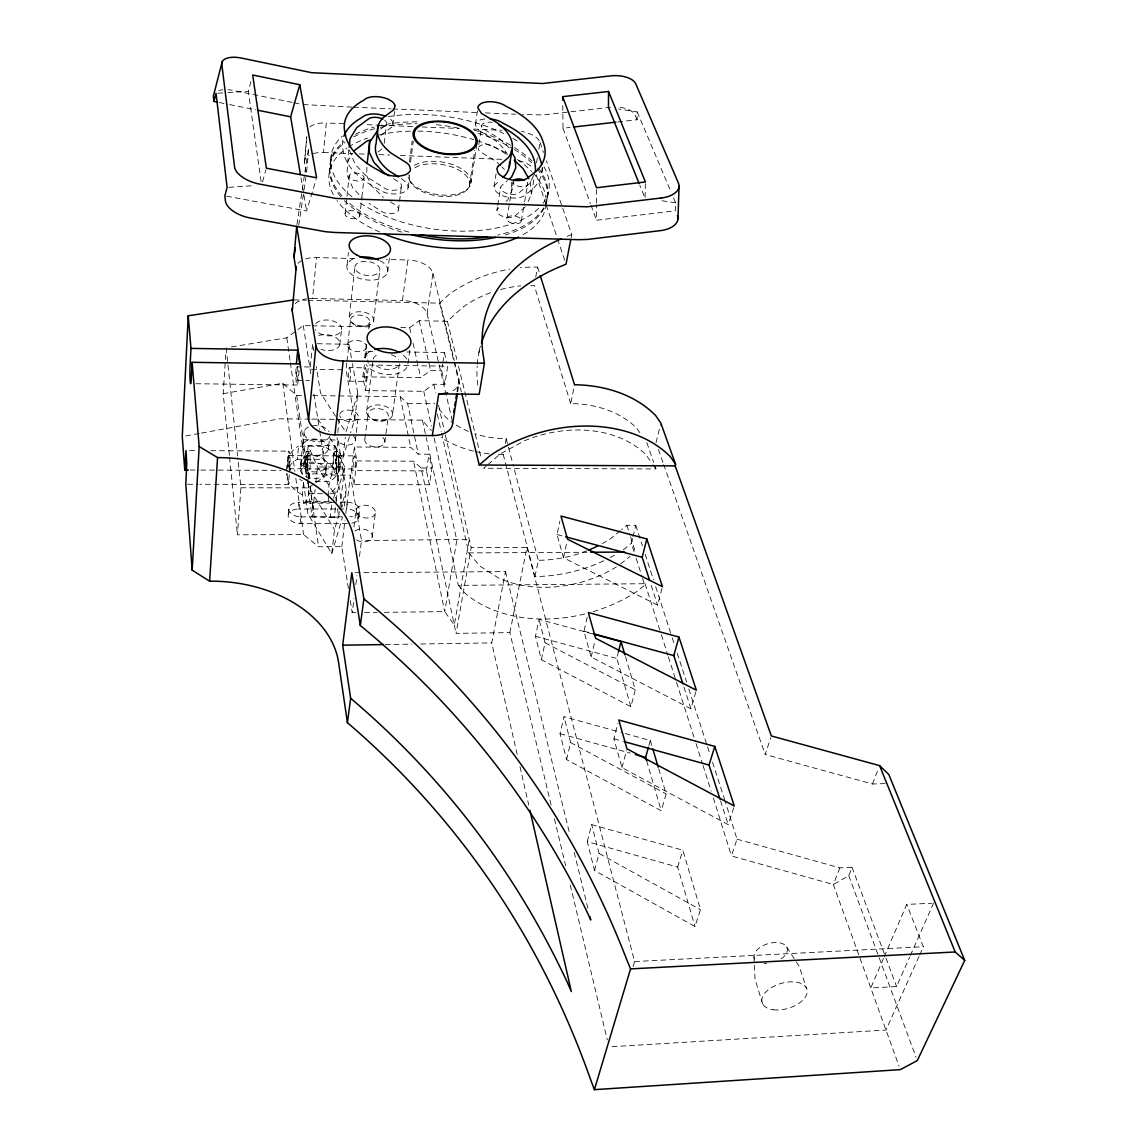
<?xml version="1.0" encoding="UTF-8"?>
<svg xmlns="http://www.w3.org/2000/svg" width="1147" height="1147" viewBox="0 0 1147 1147"><rect width="100%" height="100%" fill="white"/><g stroke="black" fill="none" stroke-linecap="round" stroke-linejoin="round"><path stroke-width="0.75" stroke-dasharray="5 3.75" d="M673.533 197.886L675.583 202.761L675.325 210.804L596.483 220.224L596.512 204.826M596.512 203.119L596.526 189.441M380.818 135.375L391.801 127.045L392.919 125.095L392.417 121.869A12.287 6.093 7.8 0 0 388.317 117.811M617.688 121.969L637.101 119.747L637.23 111.933L618.606 108.965M645.374 183.592L645.073 198.316L639.739 185.083M366.911 167.247L366.653 175.434L371.384 185.771L383.428 197.298M349.405 150.185L355.269 164.595L367.398 177.212L383.127 187.248A10.28 5.348 7.9 0 0 398.453 189.398A10.28 5.348 7.9 0 0 397.536 181.212L391.873 177.627M348.774 149.597L346.896 174.731L352.746 187.879L362.352 198.03M229.414 455.416L223.192 393.679L225.945 351.312M477.783 385.12L477.195 380.03A287.782 165.899 15 0 1 477.138 366.151M348.387 588.368L341.806 546.66L318.608 546.761L303.568 534.588L237.415 534.803L240.942 487.762L237.759 457.639M308.113 445.48L305.876 473.869L331.899 473.955L334.365 445.653L308.113 445.48L317.533 466.958L333.103 492.092L332.716 495.461M304.715 159.906L306.894 135.461M308.672 149.397L306.45 173.971L304.485 162.759L306.837 136.536M286.449 470.385L287.868 455.13A11.054 1.247 -89.9 0 1 289.632 453.595A11.054 1.247 -89.9 0 1 289.775 469.195L288.313 484.478L199.951 484.278M299.123 370.61L298.177 380.603A11.484 1.333 -89.6 0 1 296.299 382.826A11.484 1.333 -89.6 0 1 296.141 366.768M287.438 468.506L288.212 460.291M313.303 153.583A21.234 10.911 6.9 0 1 323.468 152.508L326.307 122.987L345.835 123.79M288.313 514.372L288.972 507.648M308.242 298.664A22.524 12.846 6.4 0 1 312.529 298.507L316.515 257.545L357.692 258.649M289.058 467.044A36.403 23.069 6.4 0 1 297.302 459.23L298.593 446.154L323.884 446.312L327.956 448.635A36.718 23.098 6.1 0 1 332.845 479.288L329.49 481.668L312.285 481.625M302.22 473.883L300.743 463.488L303.095 439.745L338.035 439.989L346.294 489.927L344.057 508.637M302.851 444.95L304.184 431.487M330.25 168.709L331.01 161.11M331.196 159.204L331.956 151.547M300.586 468.162L301.245 461.581M347.254 523.476L300.156 523.577A11.169 7.24 5.8 0 1 288.399 517.197A11.169 7.24 5.8 0 1 295.453 509.239L298.163 508.996L298.851 502.286L334.68 502.286M331.397 501.942L329.218 503.16L303.525 503.16L302.335 494.758L303.697 481.597M300.156 523.577L300.858 516.853A11.198 7.24 5.8 0 1 289.058 510.472A11.198 7.24 5.8 0 1 296.127 502.515L298.851 502.286M345.132 213.399L346.781 197.987M346.953 196.266L349.147 175.706M300.858 516.853L312.127 516.838L315.11 489.396M315.855 482.486L317.533 466.958L344.717 467.058L339.784 508.365M331.899 473.955L329.49 481.668L327.956 494.787A36.518 23.155 6 0 0 322.45 459.359L323.884 446.312M347.082 264.928L348.43 252.584M328.329 449.309A12.961 8.058 6.2 0 0 310.995 439.301A12.961 8.058 6.2 0 0 307.41 452.893A12.961 8.058 6.2 0 0 328.329 449.309L329.619 437.566M339.827 344.831L341.433 330.221M325.82 472.492A12.832 8.101 6.2 0 0 308.658 462.456A12.832 8.101 6.2 0 0 305.102 476.134A12.832 8.101 6.2 0 0 325.82 472.492L326.551 465.926A12.875 8.101 6.2 0 0 309.332 455.904A12.875 8.101 6.2 0 0 305.79 469.553A12.875 8.101 6.2 0 0 326.551 465.926M359.771 215.951A7.456 3.971 7.3 0 0 349.735 210.718A7.456 3.971 7.3 0 0 347.828 217.385A7.456 3.971 7.3 0 0 359.771 215.951L361.692 198.832M361.879 197.112L364 178.287A7.556 3.914 7.4 0 0 353.821 173.082A7.556 3.914 7.4 0 0 351.9 179.649A7.556 3.914 7.4 0 0 364 178.287M349.29 316.773L354.968 266.29M337.763 432.663L339.67 415.859M347.756 344.401L350.624 319.038M342.336 506.831L335.354 463.632L338.035 439.989M346.781 362.997L346.007 369.807L354.753 419.099L350.624 432.734M346.982 361.291L348.917 344.272L314.364 343.67M308.5 481.195L308.844 493.626L312.127 516.838L330.178 517.354L331.741 503.877M303.453 482.557L307.869 513.784L331.741 553.686L334.537 529.685L339.928 511.462M329.863 437.781L342.853 458.27L345.29 437.451M330.178 517.354L334.279 517.354L335.469 507.246M336.257 500.508L337.247 492.092L344.717 467.058L334.365 445.653M384.216 143.303L386.51 123.976M337.992 480.292L339.541 467.216M334.279 517.354L338.781 516.795L339.383 511.734M354.753 419.099L357.835 393.306L352.416 363.542M341.806 546.66L344.96 520.494M345.806 513.512L350.423 475.116L326.537 475.044L315.382 482.944M366.352 344.401L364.746 357.721A21.85 12.832 7.8 0 1 373.248 350.021M392.919 125.095L394.597 111.202M351.584 470.614L354.437 446.986L410.683 447.344L418.282 454.14L428.978 454.212L431.975 468.048L429.408 484.78L353.979 484.622L351.584 470.614L426.44 470.901L429.408 484.78M355.298 440.806L356.115 434.096M356.316 432.419L358.136 417.322M365.492 390.597L368.617 365.004L447.674 366.208L444.878 384.374L433.738 384.231L423.759 391.328L365.492 390.597L362.911 376.833L364.345 364.918M365.176 358.108L365.993 351.312L374.911 351.455M366.553 347.641A9.563 5.563 7.2 0 0 353.649 340.544A9.563 5.563 7.2 0 0 351.24 349.935A9.563 5.563 7.2 0 0 366.553 347.641L366.954 344.272M368.789 329.074L369.606 322.307A9.649 5.534 7.3 0 0 356.574 315.224A9.649 5.534 7.3 0 0 354.151 324.544A9.649 5.534 7.3 0 0 369.606 322.307M351.799 523.218A11.083 7.183 7 0 0 358.495 515.247A11.083 7.183 7 0 0 346.595 508.967L347.412 502.286L336.444 502.286L335.053 493.683L329.806 493.683M373.592 320.959A12.359 7.068 7.3 0 0 356.875 311.912A12.359 7.068 7.3 0 0 353.821 323.827A12.359 7.068 7.3 0 0 373.592 320.959L379.757 270.577A12.603 6.968 7.5 0 0 362.681 261.545A12.603 6.968 7.5 0 0 359.613 273.287A12.603 6.968 7.5 0 0 379.757 270.577M353.979 484.622L356.875 460.936L354.437 446.986M366.71 410.726L372.89 360.947M353.921 526.989L356.043 509.942M364.889 438.943L368.115 413.078M387.629 271.954L389.622 256.125M398.453 209.887L401.407 186.574M358.696 518.043L359.541 511.376M409.465 162.028L412.174 140.909M355.785 612.656L352.229 612.699L354.036 598.634M355.842 584.554L356.975 575.765M359.47 556.41L361.506 540.581L350.423 475.116M410.54 162.315L413.264 141.138M408.117 187.75L409.708 175.319M452.319 420.963L427.128 313.762A22.223 12.646 8.1 0 0 402.454 300.514L407.83 259.996L386.338 259.423M372.187 537.083L375.356 513.239A9.807 6.337 7.3 0 0 362.079 505.426A9.807 6.337 7.3 0 0 359.656 516.164A9.807 6.337 7.3 0 0 375.356 513.239M384.79 442.355L388.231 416.533A10.208 6.208 7.6 0 0 374.352 408.719A10.208 6.208 7.6 0 0 371.915 419.228A10.208 6.208 7.6 0 0 388.231 416.533M392.46 415.157A13.076 7.943 7.6 0 0 374.668 405.178A13.076 7.943 7.6 0 0 371.599 418.626A13.076 7.943 7.6 0 0 392.46 415.157L399.385 363.699A13.348 7.843 7.8 0 1 389.564 369.406A13.348 7.843 7.8 0 1 375.614 365.262M409.809 350.193L407.744 365.133A21.85 12.832 7.8 0 1 388.876 374.596A21.85 12.832 7.8 0 1 366.036 364.502M427.128 313.762L432.921 273.215A22.582 12.488 8.2 0 0 407.83 259.996M298.75 225.17L303.783 191.621M304.055 189.857L305.919 177.498M475.417 124.292L477.74 108.85M296.958 224.497L301.991 191.305M302.263 189.556L308.357 149.382M469.496 185.212L474.829 150.056M426.44 470.901L428.978 454.212M444.878 384.374L441.667 370.739L442.656 364.144M442.914 362.509L444.419 352.616L406.984 351.986M470.858 183.506L476.722 144.981M478.829 144.479L481.754 125.396M457.022 391.543L458.943 379.428L454.742 362.294M457.682 391.858L459.072 383.198M542.029 167.706A91.76 46.583 8.8 0 1 526.516 193.814L524.308 195.793A16.832 8.689 9.8 0 1 509.125 197.599L507.003 197.083A12.66 6.538 9.8 0 1 499.404 194.001A12.646 6.538 9.7 0 1 494.859 189.599L494.085 186.101L496.063 173.828M496.938 210.259L497.468 206.976M497.741 205.342L500.694 187.262M478.916 352.76L480.335 344.2M506.917 218.532L513.125 181.57M506.085 201.428L507.72 199.979L511.935 190.66L513.412 181.886M521.283 221.027L524.337 203.449M524.638 201.686L527.692 184.108M536.481 162.802L537.37 157.698M538.861 149.21L540.051 142.414A20.904 10.409 9.8 0 0 521.541 131.432M528.15 201.456L531.376 194.044L534.445 176.523M551.09 804.922L509.87 632.614L456.062 633.373L471.173 547.635L444.921 433.036M541.886 172.408L542.803 167.204M546.416 203.234L547.234 198.732M547.578 196.854L548.94 189.327M603.781 560.754A125.324 93.093 -15.9 0 1 534.975 576.525L503.275 454.671L503.863 451.502M505.325 443.502L506.2 438.699A95.402 74.87 -16.2 0 1 474.901 433.767M535.749 277.087L537.57 267.108A116.707 91.602 -16.2 0 0 520.279 267.724M517.197 754.468L491.719 642.908L505.483 571.593L353.62 572.711M571.063 238.031L571.751 234.533L546.388 160.838M509.87 632.614L526.946 547.363L471.173 547.635M534.975 576.525L538.33 560.281L512.981 464.392M639.883 432.677L636.915 428.433A102.441 76.075 -15.9 0 0 570.676 403.558L574.561 384.747M625.445 656.571L635.295 689.806L630.864 706.667L541.37 659.726L535.463 636.27L539.047 619.366L591.981 633.746M662.005 588.354L657.589 605.143L563.507 557.757L557.041 534.545L559.894 521.096M541.37 659.726L545.054 642.793L539.047 619.366M563.507 557.757L566.804 542.588M658.722 768.863L666.149 793.896L661.231 810.786L566.575 759.629L560.037 733.693L563.994 716.689L619.251 731.929M695.871 691.885L690.938 708.803L591.135 656.987L583.952 631.18L587.522 615.896M566.575 759.629L570.647 742.625L563.994 716.689M591.135 656.987L594.806 641.675M634.047 551.678L631.38 543.291L632.585 538.387M632.986 536.753L635.782 525.312L626.879 525.326L621.588 529.67M656.027 442.656L660.428 424.705M630.864 706.667L616.799 658.421L618.477 651.697M593.142 611.666A128.335 93.437 -15.9 0 0 636.384 591.852L644.714 585.185L645.087 583.708L458.356 585.371L426.197 437.537M587.264 841.64L591.666 824.636L682.838 850.199L700.473 909.686L694.982 926.518L594.533 870.487L587.264 841.64L677.648 867.075L694.982 926.518M733.736 807.674L728.202 824.636L621.961 767.644L613.917 738.797L617.918 723.413M594.533 870.487L599.064 853.483L591.666 824.636M621.961 767.644L626.52 750.539M261.115 181.57L248.311 91.33L250.935 81.537M648.915 745.564L650.32 740.503L620.971 732.403M262.563 181.728L265.889 169.899M331.741 553.686L342.48 517.082M340.415 509.798L346.294 489.927M226.59 196.18L306.622 211.005L316.099 179.462M633.058 966.677L634.606 961.559L526.946 547.363M303.525 503.16L306.521 501.311L308.844 493.626L308.543 481.267M342.853 458.27L350.107 434.426M357.835 393.306L345.892 432.247L336.487 417.651M677.648 867.075L682.838 850.199M737.005 839.16L839.819 867.878L852.078 867.361L848.78 875.706L833.339 884.509L731.413 855.949L737.005 839.16L725.248 801.495M885.169 783.587L872.451 784.003L765.178 754.497L770.784 737.65M333.519 498.271L335.053 493.683M839.819 867.878L833.339 884.509L899.09 1066.266M872.451 784.003L878.287 768.963M883.477 958.476L870.774 987.983L896.581 986.549L909.643 957.114M884.179 956.842L906.747 904.409L931.794 903.248M533.427 175.677L530.201 183.033L520.064 192.008A10.122 5.219 9.8 0 1 505.999 193.097A10.122 5.219 9.8 0 1 502.501 184.925L507.433 180.653M910.36 955.48L933.586 903.162M918.962 956.526L885.986 1030.035L608.971 1046.867M919.693 954.906L923.349 946.734L906.747 904.409M494.085 186.101L500.006 179.735M309.403 478.414L309.303 472.664A11.04 1.362 -89.9 0 0 310.206 461.252L309.977 455.875A11.04 1.362 -89.9 0 0 308.729 451.316L306.521 451.316M308.701 451.373L308.385 451.975A11.04 1.362 -89.9 0 0 307.554 466.141L308.457 479.417M347.455 162.028L352.545 153.497M307.955 300.242L439.631 303.152L449.079 294.449A116.707 91.602 -16.2 0 1 509.827 269.129M400.762 327.469L409.622 327.641L419.185 320.701L447.402 321.275L462.356 307.582A95.402 74.87 -16.2 0 1 493.956 291.524M525.269 206.761L516.136 214.991A10.036 5.262 9.8 0 1 502.185 216.138A10.036 5.262 9.8 0 1 498.73 207.908M486.83 465.524L483.676 468.248L655.955 468.951L654.249 464.005M487.876 464.607L500.192 453.954L524.351 440.821A104.019 76.261 -15.9 0 1 645.947 454.771L651.955 463.273M620.269 530.746L611.007 538.33A102.441 76.075 -15.9 0 1 602.361 543.535M623.265 549.886L631.38 543.291M620.599 563.994L630.004 556.367M377.893 152.021L381.836 148.981A9.764 4.932 7.7 0 0 383.127 147.992M380.56 129.109L384.532 126.127A9.85 4.889 7.7 0 0 384.632 120.134M231.379 346.939L286.793 337.806L303.295 325.576L310.378 325.719M362.911 376.833L420.72 377.635L430.612 370.581L441.667 370.739M240.942 487.762L308.4 487.891L313.977 483.934M484.765 118.958L482.987 119.288A12.087 5.964 9.4 0 0 477.381 121.582A12.101 5.979 9.4 0 0 475.46 125.353L478.901 130.643L494.4 139.963A67.644 34.31 8.7 0 1 507.361 154.601M185.742 435.946L199.65 433.408M201.385 433.093L279.596 418.827L309.948 419.099M223.192 393.679L282.764 383.27L296.672 395.414L302.034 395.471M610.577 107.273L543.248 114.929L522.702 114.528M562.747 105.438L563.005 128.235L570.059 127.432M228.827 187.362L254.706 185.585M217.715 93.237L226.217 92.706M227.923 92.606L248.311 91.33M634.606 961.559L923.349 946.734M385.263 644.542L411.873 644.127M420.748 643.997L491.719 642.908M364.674 612.555L377.134 612.412M384.245 612.326L444.721 611.609L454.298 625.029L469.281 539.362L361.506 540.581M441.624 433.208L468.793 552.897L587.02 552.266M335.655 508.967L298.163 508.996M312.127 516.838L341.935 516.795M306.521 501.311L332.487 501.325M338.781 508.967L346.595 508.967M187.578 484.263L198.173 484.278M333.103 492.092L337.247 492.092M308.844 493.626L322.823 493.669M288.872 468.736L304.313 468.793M339.426 468.937L354.695 468.994M190.101 470.026L199.019 470.055M200.811 470.055L281.101 470.356M306.751 473.281L308.959 473.295L309.59 478.5M288.757 455.531L304.184 455.617M339.283 455.803L354.538 455.875M297.302 459.23L322.45 459.359M356.875 460.936L413.565 461.209L421.207 468.005L456.062 633.373M300.743 463.488L335.354 463.632M421.207 468.005L431.975 468.048M337.404 469.008L306.708 468.879M335.239 473.381L337.433 473.381M189.542 450.556L196.624 450.599M210.79 450.685L288.714 451.129M335.039 451.474L337.232 451.488M337.275 455.861L306.579 455.703M311.74 419.114L422.411 420.146L428.964 428.247A116.707 91.602 -16.2 0 0 431.444 430.426M312.73 395.6L400.188 396.633L407.601 403.429L418.282 454.14M407.601 403.429L434.928 403.73M297.001 380.489L304.113 380.589M305.891 380.603L309.432 380.661M349.305 381.191L365.104 381.406M195.865 383.729L296.915 385.048M297.288 366.811A6.896 0.803 -89.6 0 1 297.761 377.779A6.896 0.803 -89.6 0 1 296.399 376.359A6.896 0.803 -89.6 0 1 297.288 366.811L313.289 367.04M349.663 367.585A6.853 0.975 -89.5 0 1 350.236 378.496A6.853 0.975 -89.5 0 1 348.573 377.091A6.853 0.975 -89.5 0 1 349.663 367.585L365.477 367.829A6.839 1.018 -89.5 0 1 366.079 378.725A6.839 1.018 -89.5 0 1 364.33 377.306A6.839 1.018 -89.5 0 1 365.477 367.829M342.595 369.764L310.091 369.277L312.629 343.641L313.762 350.667M312.156 325.748L370.639 326.881M293.718 299.926L306.177 300.199M312.529 298.507L402.454 300.514M323.468 152.508L352.115 153.612M359.269 153.884L366.423 154.157M378.954 154.63L389.693 155.046M400.432 155.462L502.458 159.347M367.126 124.679L379.557 125.195M381.32 125.267L413.264 126.586M422.139 126.959L459.402 128.507M473.611 129.095L501.999 130.271M351.871 107.13L302.579 104.506M353.649 107.201L391.027 108.822M392.804 108.908L478.227 112.592M485.339 112.908L515.591 114.213M662.02 200.782L675.583 202.761M219.163 102.499L227.88 104.248M229.629 104.592L255.767 109.825M292.198 102.398L233.443 90.484A22.166 10.294 17 0 0 227.995 89.738M293.933 102.757L300.844 104.148M557.041 534.545L565.557 536.81M583.952 631.18L592.598 633.531M535.463 636.27L616.799 658.421M613.917 738.797L622.42 741.148M560.037 733.693L630.248 753.12M308.887 473.267L308.256 472.32M545.054 642.793L635.295 689.806M570.647 742.625L666.149 793.896M599.064 853.483L700.473 909.686M506.142 154.071L495.117 147.418A9.606 4.832 9.4 0 0 478.873 146.773M401.35 178.631L406.97 183.033L408.117 186.574A12.832 6.681 8 0 1 405.852 190.789A12.846 6.696 8 0 1 399.658 193.427L397.722 193.814A17.105 8.904 7.9 0 1 380.804 190.875L377.377 188.681A91.961 46.74 8.6 0 1 343.842 153.798L342.824 148.823A91.731 46.497 8.6 0 1 343.369 137.812M390.424 201.8L394.625 204.496A10.194 5.391 7.9 0 1 395.529 212.74A10.194 5.391 7.9 0 1 380.331 210.632L369.105 203.377M509.354 147.906L499.361 138.5L485.683 130.314A9.692 4.789 9.4 0 1 482.328 124.249A9.692 4.789 9.4 0 1 492.249 122.385M500.68 165.828L495.733 161.11L482.184 152.881A9.606 4.832 9.4 0 1 478.299 147.949M501.927 167.018L504.393 169.369M458.356 585.371L465.381 593.529A128.335 93.437 -15.9 0 0 586.232 613.602M468.793 552.897L479.847 566.03L498.257 577.816A104.019 76.261 -15.9 0 0 616.398 566.89M438.9 408.733L445.294 416.777A95.402 74.87 -16.2 0 0 453.337 423.214M652.958 464.693L655.955 468.951M786.742 947.121L795.344 960.412M796.305 961.889L799.172 966.319L806.37 987.94M335.541 416.203L320.486 392.862L316.285 366.495M317.776 418.755L326.135 431.932M310.364 489.869L334.537 529.685M637.23 111.933L670.794 191.406M637.101 119.747L635.309 115.489A20.933 10.896 -0.4 0 0 617.789 107.115M852.078 867.361L885.298 956.326M885.928 958.003L896.581 986.549M848.78 875.706L916.052 1057.29M563.005 128.235L590.404 203.492M591.006 205.17L596.483 220.224M658.392 449.38L663.124 462.843M663.726 464.521L765.178 754.497M646.836 442.584L653.675 462.356M540.051 142.414L543.506 152.465M536.122 174.674L545.7 203.392M546.259 205.084L556.969 237.2M557.542 238.891L564.869 260.856M635.782 525.312L642.406 545.771M645.173 554.288L653.46 579.866M655.668 586.691L671.683 636.126M672.228 637.832L673.891 642.951M677.203 653.173L686.594 682.164M688.802 688.974L707.025 745.235M707.57 746.941L709.792 753.765M712.545 762.282L724.703 799.789M651.209 585.343L657.589 605.143M683.985 687.182L690.938 708.803M720.531 800.807L728.202 824.636M626.879 525.326L630.076 535.334M630.606 536.997L635.395 552.008M645.087 583.708L660.801 633.015M661.346 634.707L667.841 655.109M668.386 656.801L675.97 680.601M676.515 682.307L695.469 741.794M696.014 743.5L702.523 763.902M703.054 765.594L711.183 791.1M713.348 797.896L731.413 855.949M636.184 558.374L642.048 576.812M642.578 578.489L644.714 585.185M537.57 267.108L539.721 273.932M762.726 1004.098L755.013 979.151L754.368 965.315M570.676 403.558L534.23 285.402A95.402 74.87 -16.2 0 0 530.903 285.374M650.32 740.503L652.299 747.17M646.621 760.719L661.231 810.786M506.2 438.699L512.537 462.671M447.402 321.275L456.778 359.312M458.499 366.223L481.539 459.603M432.921 273.215L454.327 360.588M439.631 303.152L453.696 360.602M454.112 362.337L461.352 391.93M505.483 571.593L569.973 835.059M574.217 852.393L588.225 909.6M444.419 352.616L446.857 362.81M554.431 818.843L565.672 865.842M570.245 884.997L607.308 1039.899M419.185 320.701L430.612 370.581M433.738 384.231L435.745 392.948M438.541 405.149L444.52 431.286M519.978 766.683L528.738 805.022M437.279 414.139L441.222 431.473M409.622 327.641L411.156 334.537M413.063 343.154L420.72 377.635M423.759 391.328L431.458 425.953M434.14 438.068L456.821 540.208L444.721 611.609L413.565 461.209M422.411 420.146L425.824 435.803M400.188 396.633L410.683 447.344M365.993 351.312L368.287 363.284M348.917 344.272L352.1 361.792M301.001 177.857L303.668 193.556M303.955 195.305L306.622 211.005M337.476 508.738L338.781 516.795M350.308 600.541L352.229 612.699M303.295 325.576L311.195 376.345M313.934 394.023L319.425 429.308M319.698 431.071L326.537 475.044M328.214 496.465L329.218 503.16M313.059 508.379L310.077 485.267M296.672 395.414L308.858 479.489M309.862 486.414L318.608 546.761M286.793 337.806L290.091 360.76M290.349 362.524L306.88 477.295M307.124 479.059L308.4 487.891M282.764 383.27L294.865 471.245M295.826 478.285L303.568 534.588M286.922 473.897L288.313 484.478M309.045 473.138L309.647 478.414M226.174 347.785L237.572 455.875M229.586 457.18L237.415 534.803M530.258 181.312L531.376 194.044M511.304 182.258L511.935 190.66M753.952 956.655L754.282 963.58M308.314 472.449L308.5 479.503M302.263 480.837A36.604 23.012 6.5 0 1 299.568 479.188M290.721 470.299A36.604 23.012 6.5 0 1 298.593 446.154M347.412 502.286A11.112 7.169 7 0 1 359.599 509.526A11.112 7.169 7 0 1 349.821 516.781M302.335 494.758A36.403 23.069 6.4 0 1 286.965 473.424M315.74 323.726A13.606 7.843 6.7 0 1 336.673 322.536A13.606 7.843 6.7 0 1 335.913 334.981A13.606 7.843 6.7 0 1 315.368 329.719M614.548 555.191A125.324 93.093 -15.9 0 1 610.003 557.671M586.891 550.789A102.441 76.075 -15.9 0 1 538.33 560.281M503.275 454.671A116.707 91.602 -16.2 0 1 497.941 454.542M489.066 453.854A116.707 91.602 -16.2 0 1 475.317 451.531M473.539 451.129A116.707 91.602 -16.2 0 1 440.993 437.466M468.492 431.401A95.402 74.87 -16.2 0 1 454.8 424.189M500.579 289.531A95.402 74.87 -16.2 0 1 520.752 285.875M355.083 530.932A9.706 6.366 7.2 0 1 368.66 530.918A9.706 6.366 7.2 0 1 370.18 539.993A9.706 6.366 7.2 0 1 356.588 540.022M339.856 414.182A9.291 5.663 7 0 1 354.165 411.458A9.291 5.663 7 0 1 353.749 421.021A9.291 5.663 7 0 1 339.799 415.673M353.634 436.448A9.205 5.692 6.9 0 1 348.401 444.993A9.205 5.692 6.9 0 1 337.189 437.71M382.869 437.552A10.108 6.251 7.5 0 1 382.166 445.566A10.108 6.251 7.5 0 1 369.305 445.48A10.108 6.251 7.5 0 1 365.606 437.423M329.806 435.889A13.033 8.043 6.3 0 1 310.106 440.104A13.033 8.043 6.3 0 1 309.475 426.627M312.471 425.852A13.033 8.043 6.3 0 1 329.132 431.688M318.708 335.541A13.52 7.871 6.6 0 1 339.928 342.838A13.52 7.871 6.6 0 1 320.974 349.362M754.669 959.121A17.205 9.778 -16.6 0 1 764.06 945.128A17.205 9.778 -16.6 0 1 785.193 945.228A17.205 9.778 -16.6 0 1 780.577 959.236M766.798 963.623A17.205 9.778 -16.6 0 1 764.045 963.609M309.862 126.916A21.463 10.796 7 0 1 326.307 122.987M567.12 236.339A291.352 164.508 14.9 0 1 571.751 234.533M532.738 172.609A109.596 56.977 8.7 0 1 522.874 234.791M379.6 232.038A109.596 56.977 8.7 0 1 336.989 200.539M333.304 194.617A109.596 56.977 8.7 0 1 347.011 148.006M348.444 147.06A109.596 56.977 8.7 0 1 367.585 138.099M379.471 134.816A109.596 56.977 8.7 0 1 410.855 131.159M418.01 131.131A109.596 56.977 8.7 0 1 473.826 139.647M477.009 140.622A109.596 56.977 8.7 0 1 507.146 153.368M517.168 159.49A109.596 56.977 8.7 0 1 531.606 171.419M298.005 263.394A22.883 12.703 6.6 0 1 301.188 260.842M305.532 258.95A22.883 12.703 6.6 0 1 316.515 257.545M295.18 303.597A22.524 12.846 6.4 0 1 306.866 298.822M458.943 379.428A24.116 14.294 8.8 0 1 451.746 391.313M373.105 359.169A13.348 7.843 7.8 0 1 378.281 354.437M391.399 354.652A13.348 7.843 7.8 0 1 398.511 359.57M380.001 260.656A20.617 11.398 7.5 0 1 382.238 277.746A20.617 11.398 7.5 0 1 351.971 274.721A20.617 11.398 7.5 0 1 355.212 258.19M403.472 355.24A21.85 12.832 7.8 0 1 407.744 361.764M414.97 167.706A30.74 15.886 8.7 0 1 464.879 174.358A30.74 15.886 8.7 0 1 445.796 196.495A30.74 15.886 8.7 0 1 408.949 174.674M527.032 182.072A7.384 3.799 9.9 0 1 522.602 186.789A7.384 3.799 9.9 0 1 513.211 182.588M477.252 364.445A287.782 165.899 15 0 1 480.493 346.265M544.108 208.281A109.897 56.82 8.7 0 1 505.512 234.906M401.88 232.138A109.897 56.82 8.7 0 1 341.878 197.958M340.774 196.682A109.897 56.82 8.7 0 1 345.061 142.457M353.806 136.837A109.897 56.82 8.7 0 1 378.682 127.733M380.345 127.36A109.897 56.82 8.7 0 1 417.178 123.69M436.29 124.708A109.897 56.82 8.7 0 1 458.384 128.106M478.127 133.253A109.897 56.82 8.7 0 1 512.809 148.551M514.243 149.425A109.897 56.82 8.7 0 1 531.706 162.831M537.183 168.795A109.897 56.82 8.7 0 1 544.868 206.718M304.485 162.759A21.234 10.911 6.9 0 1 309.274 155.16M518.458 160.609A20.675 10.524 9.8 0 1 533.369 168.437M543.606 207.922A109.983 56.777 8.7 0 1 497.812 235.092M408.819 232.081A109.983 56.777 8.7 0 1 346.996 201.04M342.093 196.022A109.983 56.777 8.7 0 1 343.957 141.583M355.355 134.242A109.983 56.777 8.7 0 1 374.051 127.102M377.248 126.256A109.983 56.777 8.7 0 1 419.214 121.854M473.611 129.955A109.983 56.777 8.7 0 1 513.125 146.687M514.559 147.562A109.983 56.777 8.7 0 1 532.022 160.967M538.66 168.394A109.983 56.777 8.7 0 1 544.452 206.388M414.354 165.369A31.872 16.445 8.7 0 1 464.492 170.932A31.872 16.445 8.7 0 1 451.545 194.904A31.872 16.445 8.7 0 1 408.117 176.925M538.617 208.381A110.284 56.619 8.7 0 1 357.247 200.911M352 196.897A110.284 56.619 8.7 0 1 342.322 136.092M388.303 116.65A110.284 56.619 8.7 0 1 503.662 133.496M512.881 138.4A110.284 56.619 8.7 0 1 517.211 141.024M543.979 166.86A110.284 56.619 8.7 0 1 543.033 203.306M218.79 90.599A22.166 10.294 17 0 1 223.005 89.781M338.494 469.395A10.997 1.52 -89.8 0 0 337.619 451.574A10.997 1.52 -89.8 0 0 335.913 466.327A10.997 1.52 -89.8 0 0 338.494 469.395M338.021 466.614A6.595 0.903 -89.8 0 0 337.505 455.918A6.595 0.903 -89.8 0 0 336.472 464.764A6.595 0.903 -89.8 0 0 338.021 466.614M336.286 469.381A10.997 1.505 -89.8 0 0 335.426 451.56A10.997 1.505 -89.8 0 0 333.734 466.313A10.997 1.505 -89.8 0 0 336.286 469.381M307.683 469.266A11.04 1.362 -89.9 0 0 306.88 451.402A11.04 1.362 -89.9 0 0 305.374 466.198A11.04 1.362 -89.9 0 0 307.683 469.266M307.267 466.485A6.624 0.817 -89.9 0 0 306.779 455.76A6.624 0.817 -89.9 0 0 305.876 464.621A6.624 0.817 -89.9 0 0 307.267 466.485M289.388 466.342A6.638 0.746 -89.9 0 0 288.944 455.588A6.638 0.746 -89.9 0 0 288.112 464.478A6.638 0.746 -89.9 0 0 289.388 466.342M340.042 466.542A6.595 0.903 -89.9 0 0 339.512 455.861A6.595 0.903 -89.9 0 0 338.494 464.693A6.595 0.903 -89.9 0 0 340.042 466.542M355.355 466.614A6.581 0.946 -89.9 0 0 354.796 455.933A6.581 0.946 -89.9 0 0 353.72 464.764A6.581 0.946 -89.9 0 0 355.355 466.614M773.393 1009.776A23.384 12.947 -16.5 0 0 807.23 991.209A23.384 12.947 -16.5 0 0 772.863 986.807A23.384 12.947 -16.5 0 0 773.393 1009.776M304.858 466.399A6.624 0.789 -89.9 0 0 304.399 455.674A6.624 0.789 -89.9 0 0 303.511 464.549A6.624 0.789 -89.9 0 0 304.858 466.399M508.58 221.6A7.283 3.842 9.9 0 0 520.881 221.973A7.283 3.842 9.9 0 0 512.852 215.808A7.283 3.842 9.9 0 0 508.58 221.6"/><path stroke-width="1.5" d="M562.675 100.176L562.647 96.663L608.541 91.473L608.44 107.359L639.08 183.434M376.589 132.106L369.563 142.371L369.277 152.307L374.065 162.559L383.686 172.437L389.048 175.835M677.949 218.919L679.053 186.359M349.548 146.945L349.892 138.945L356.703 127.69L367.857 119.431A9.85 4.889 7.7 0 1 382.854 119.044M293.718 299.926L188.237 315.769L182.273 436.577L184.753 469.998L188.323 470.012M184.753 469.998L186 450.542L186.76 463.517L185.8 484.249L192.18 570.174L209.614 581.171A124.091 87.387 2.7 0 1 338.609 662.579L347.412 722.653A1746.336 1194.887 -38.3 0 1 590.633 1079.671L594.404 1089.65L900.309 1069.635L917.285 1060.617L964.727 960.397L888.782 774.454L879.591 765.623L771.343 735.958L675.167 465.883L675.583 464.248L660.83 423.071L655.769 415.701A125.324 93.093 -15.9 0 0 574.561 384.747L540.251 275.638M190.961 348.387L190.101 365.19A11.628 0.746 -89.8 0 0 190.201 381.421A11.628 0.746 -89.8 0 0 191.248 379.17L192.123 362.309L299.754 363.943L297.69 350.165L190.961 348.387L188.237 315.769M192.18 570.174L199.162 446.541L192.123 362.309M209.614 581.171L217.572 457.581L199.162 446.541M308.557 419.644L292.256 310.937L295.969 269.746L293.962 256.942L296.7 226.246L315.984 345.792L308.557 419.644A24.044 14.696 6.6 0 0 334.895 434.856L432.347 435.588A23.714 14.438 8.7 0 0 452.434 424.763L457.409 393.593M296.442 363.441L297.69 350.165M334.895 434.856L343.182 360.975A24.761 14.452 6.9 0 1 315.984 345.792M367.169 163.648L369.563 142.371M378.109 125.969L376.087 143.518A67.644 34.31 8.7 0 0 389.048 170.874L398.611 176.91M347.412 722.653L350.652 698.279L342.681 645.188L351.828 572.726L360.33 625.531A1898.443 1264.854 -36 0 1 586.691 911.134L590.762 919.994L589.916 916.525M360.33 625.531L363.871 598.892L354.036 539.405A131.131 86.226 3.7 0 0 217.572 457.581M293.962 256.942L295.295 248.125M432.347 435.588L438.699 393.837A24.116 14.294 8.8 0 0 447.574 392.819M453.71 412.303L454.255 408.848M454.814 405.393L455.359 401.923M455.918 398.468L456.463 395.012M509.254 166.716L512.135 149.354M561.098 238.891A291.352 164.508 14.9 0 0 482.371 349.003L484.407 363.183L479.159 394.324L438.699 393.837M570.733 239.78L566.001 264.24A287.782 165.899 15 0 0 481.439 343.082M618.477 651.697L621.014 641.617L593.687 634.205M649.618 580.396L642.191 557.299L646.808 538.918L560.969 516.05L567.536 539.219L662.45 586.676L646.808 538.918M222.188 61.78L213.829 94.369A22.166 10.294 17 0 0 213.428 97.051L213.93 101.452L217.414 102.155M213.93 101.452L216.023 93.351L227.106 187.477L224.841 195.865L225.429 200.926A23.757 11.957 17 0 0 250.118 217.973L325.476 231.708L334.594 232.483L578.461 239.694L587.235 239.465L660.457 230.633A22.481 12.531 0.5 0 0 677.361 215.665M646.621 760.719L645.646 757.378L648.456 747.256M682.909 683.856L673.805 655.582L678.938 637.029L588.311 612.498L595.623 638.262L696.358 690.193L678.938 637.029M300.399 174.373L290.635 116.822L299.783 84.72L252.684 75.014L266.376 168.208L316.586 177.799L299.783 84.72M594.404 1089.65L630.563 968.885L626.377 958.777A1943.491 1284.382 -35.3 0 0 363.871 598.892M719.986 799.101L709.032 765.063L714.782 746.41L618.792 720.001L626.965 748.819L734.295 805.983L714.782 746.41M509.899 178.516L511.548 177.082L515.763 167.849L514.989 157.899L511.146 151.089M461.782 393.665L479.245 465.022L489.783 455.875A128.335 93.437 -15.9 0 1 670.45 456.85L675.583 464.248M502.687 177.427L505.368 175.104A67.644 34.31 8.7 0 0 509.483 162.229M354.237 150.644L365.305 142.285A9.764 4.932 7.7 0 1 370.624 140.178M573.586 127.03L615.925 122.17M630.563 968.885L955.179 951.967L964.727 960.397M342.681 645.188L383.485 644.571M590.605 552.252L624.642 552.065M479.245 465.022L675.167 465.883M343.182 360.975L484.407 363.183M257.516 110.184L290.635 116.822M565.557 536.81L642.191 557.299M594.318 633.99L673.805 655.582M624.111 741.607L709.032 765.063M635.381 754.54L645.646 757.378M498.701 124.937C516.351 134.156 536.667 149.024 535.377 171.276M514.243 160.25L523.075 168.58L528.71 178.588M608.541 91.473L645.403 181.957L596.54 187.721L562.647 96.663M879.591 765.623L955.179 951.967M621.014 641.617L624.957 654.923M652.801 748.848L658.235 767.2M529.928 810.255L571.335 991.553L567.478 982.735A1782.825 1212.279 -37.7 0 0 350.652 698.279M597.816 545.929A102.441 76.075 -15.9 0 1 588.468 550.159M292.256 310.937A22.524 12.846 6.4 0 1 292.514 307.597M295.969 269.746A22.883 12.703 6.6 0 1 296.227 266.434M518.544 237.042A109.596 56.977 8.7 0 1 384.388 234.074M359.871 257.172A20.617 11.398 7.5 0 1 378.567 259.953M374.811 349.534A21.85 12.832 7.8 0 1 399.514 352.502M513.541 180.653A7.384 3.799 9.9 0 1 524.595 180.237M495.819 237.372A109.897 56.82 8.7 0 1 411.959 234.877M487.518 237.013A109.983 56.777 8.7 0 1 420.82 234.834M343.885 136.221A91.731 46.497 8.6 0 1 361.678 117.711L364.086 115.933A16.373 8.144 7.7 0 1 379.127 114.456L381.162 114.958A12.273 6.093 7.8 0 1 385.707 116.363M541.613 164.508A91.76 46.583 8.8 0 0 540.796 161.311L539.133 156.422A91.531 46.339 8.8 0 0 503.891 123.704L500.551 121.725A16.13 7.957 9.4 0 0 490.099 118.944M395.041 105.596L393.894 109.653L382.854 117.912A68.089 34.066 8.7 0 0 391.199 153.182L407.027 163.089L409.25 165.311L410.397 168.838A12.918 6.638 8 0 1 408.131 173.025A12.932 6.653 8 0 1 401.909 175.62L399.959 176.007A17.219 8.846 8 0 1 382.926 173.039L379.471 170.846A92.563 46.425 8.6 0 1 345.677 136.106L344.645 131.159A92.319 46.181 8.6 0 1 363.57 100.305L365.993 98.556A16.474 8.086 7.8 0 1 381.134 97.122L383.17 97.624A12.359 6.05 7.8 0 1 390.367 100.477A12.359 6.05 7.8 0 1 394.496 104.52L395.041 105.596M497.884 166.487L496.909 168.58L497.698 172.05A12.732 6.495 9.7 0 0 502.271 176.437A12.746 6.495 9.8 0 0 509.928 179.506L512.078 180.036A16.947 8.631 9.8 0 0 527.333 178.272L529.556 176.323A92.348 46.267 8.9 0 0 543.85 144.063L542.173 139.188A92.118 46.023 8.9 0 0 506.644 106.614L503.289 104.635A16.23 7.9 9.4 0 0 487.389 101.854L485.611 102.169A12.173 5.921 9.4 0 0 479.976 104.434A12.173 5.936 9.4 0 0 478.055 108.176L481.511 113.438L497.124 122.729A68.089 34.066 8.7 0 1 508.236 157.684L497.884 166.487M661.332 197.987L587.149 206.804L335.756 198.431L259.623 184.108A24.044 11.771 17.2 0 1 234.59 167.032L221.801 64.418A22.41 10.108 17.1 0 1 241.931 58.153L311.726 72.705L542.646 83.516L610.792 75.874A21.191 10.782 -0.4 0 1 635.825 83.989L678.451 183.133A22.768 12.416 0.4 0 1 661.332 197.987M375.7 348.917A22.037 12.76 7.8 0 0 410.726 343.555A22.037 12.76 7.8 0 0 380.618 327.296A22.037 12.76 7.8 0 0 375.7 348.917M357.133 255.222A20.789 11.327 7.5 0 0 390.281 250.863A20.789 11.327 7.5 0 0 362.036 236.124A20.789 11.327 7.5 0 0 357.133 255.222M426.899 148.508A31.227 15.628 8.7 0 0 475.89 143.031A31.227 15.628 8.7 0 0 432.519 122.012A31.227 15.628 8.7 0 0 426.899 148.508M426.268 148.909A32.345 16.187 8.7 0 0 476.994 143.217A32.345 16.187 8.7 0 0 432.061 121.453A32.345 16.187 8.7 0 0 426.268 148.909"/></g></svg>
